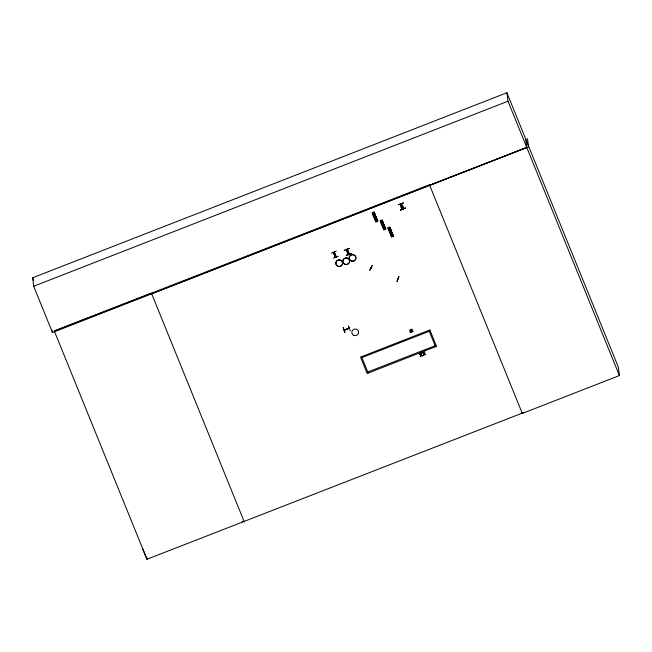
<?xml version="1.0" encoding="UTF-8"?>
<svg xmlns="http://www.w3.org/2000/svg" width="652" height="652" viewBox="0 0 652 652"><rect width="100%" height="100%" fill="white"/><g stroke="black" fill="none" stroke-linecap="round" stroke-linejoin="round"><path stroke-width="0.98" d="M390.581 231.517L390.752 230.898M401.485 206.814L401.061 207.377L401.624 207.157M403.091 206.497L402.496 206.293L403.001 206.138M344.647 329.773L344.778 330.165L348.787 328.478M349.276 328.054L344.419 330.303L344.297 329.904M419.269 354.093C423.107 356.261 417.973 353.979 419.643 353.865L420.711 354.704L421.347 353.278M420.711 354.704L420.939 353.433M420.727 356.522L420.32 356.677L420.947 355.161L422.414 355.788L422.023 355.935M423.596 355.397L423.89 353.694L422.537 352.74L423.996 353.425L424.615 351.925L424.322 353.612L425.699 354.582L424.224 353.881L423.596 355.397L424.004 355.242M421.331 353.205L421.045 354.892L422.423 355.862M420.32 356.677L420.613 354.973M383.099 224.141L382.545 224.451L382.39 223.848M390.116 230.889L390.271 231.509M390.801 231.305L390.116 230.914M412.912 331.558C411.208 324.704 407.011 335.535 412.912 331.55M372.202 265.511L369.733 270.311L372.137 265.543M371.175 267.899L371.624 268.322L371.257 267.793M398.902 276.619L396.962 281.648L398.885 276.676M374.827 216.537L374.631 215.763L374.517 216.537M401.013 206.945L401.119 207.36M382.39 223.872L383.026 223.872M348.054 252.006L347.703 252.145M376.196 221.68L372.822 212.731L376.391 221.607L375.829 221.819L372.227 212.968L374.175 212.21L377.769 221.077L374.036 212.202L373.588 212.446L377.223 221.289L377.777 221.069L377.19 221.297L373.849 212.34M376.416 221.59L372.357 212.878L375.862 221.81L377.638 221.085L374.028 212.25M380.711 220.686L384.435 229.537L383.873 229.757L380.255 220.898L382.202 220.148L381.624 220.376L385.25 229.227M385.577 229.096L382.178 220.164L385.797 229.015L381.746 220.311M383.849 229.757L385.764 229.023M392.17 236.57L391.583 236.798L387.981 227.939L389.798 227.181L393.18 236.187M391.819 236.709L388.437 227.727L391.95 236.66M393.417 236.073L389.472 227.336L392.977 236.268L389.798 227.206L393.506 236.065L391.575 236.798L388.111 227.833L391.836 236.7L393.262 236.081M142.886 549.351L146.977 559.245L524.053 412.431M333.319 252.528L335.324 257.426M333.522 252.446L335.511 257.353M372.251 212.959L372.814 212.739L372.357 212.894M373.612 212.438L374.166 212.218L373.718 212.373M375.845 221.819L376.375 221.615L372.683 212.756M380.279 220.898L380.589 220.775M388.551 227.727L387.989 227.939M389.594 227.32L389.929 227.198M343.213 327.769L344.957 332.773L343.27 327.679M348.486 254.419L346.514 249.439L348.461 254.353M371.265 267.939L371.648 268.135M397.671 279.178L397.247 278.974M525.675 138.86L526.775 147.466L52.462 332.512L33.684 286.252L32.6 277.801L506.906 92.755L618.308 367.019L619.4 375.56L522.228 413.466L522.016 412.936M33.684 286.252L507.989 101.207L506.906 92.755M151.663 293.734L526.767 147.401M372.968 214.386L374.655 213.726M403.376 202.805L398.315 204.761L403.449 202.984M373.327 215.282L375.014 214.63M373.661 216.081L375.34 215.429M374.02 216.986L375.707 216.325M400.442 209.993L405.503 208.021M400.532 210.205L405.471 207.964L400.515 210.18M375.715 220.759L377.141 220.205M375.585 220.841L377.272 220.18M380.752 221.721L382.439 221.069M380.996 222.324L382.675 221.664M381.355 223.22L383.042 222.568M382.048 224.916L383.735 224.264M383.612 228.779L385.299 228.118M383.979 229.675L385.528 229.039M390.165 228.11L388.478 228.738M388.722 229.365L390.409 228.705M389.089 230.262L390.776 229.61M336.302 251.077L331.322 253.204M389.774 231.957L391.461 231.305M334.998 254.484L334.517 254.712L335.218 254.834M333.327 258.135L338.404 256.252M391.339 235.82L393.026 235.16M409.79 330.254L411.942 329.415M436.514 346.302L367.166 373.466L360.532 357.117L429.88 329.953M54.271 330.898L151.443 293.204L244.296 521.902M429.66 185.282L528.552 146.92L527.476 138.542M350.311 330.727L348.339 325.739M344.28 250.36L349.342 248.363L344.264 250.303M348.005 251.574L347.443 251.794M346.22 255.217L351.289 253.278M346.334 255.543L351.404 253.612M401.493 203.831L403.498 208.73M334.411 252.104L336.416 257.002M383.979 229.691L380.377 220.792L384.093 229.667M392.039 236.603L388.437 227.727M347.1 249.211L349.113 254.174L347.1 249.284M347.353 249.178L349.317 254.093M242.096 521.787L244.084 521.364M348.926 328.575L348.804 328.184M397.402 278.779L397.769 278.999M334.696 255.095L335.201 254.94L334.712 255.03M371.053 267.964L371.575 268.298M425.691 354.509L424.322 353.612M422.04 356.008L420.947 355.161M422.92 352.585L423.987 353.351M419.652 353.938L420.703 354.631M507.989 101.207L619.4 375.56M522.301 413.441L429.448 184.744L54.344 331.086L146.977 559.245L146.741 557.378M401.306 203.905L403.295 208.803M401.233 203.937L403.229 208.844M400.67 204.157L402.667 209.064M400.605 204.174L402.594 209.08M389.472 227.336L393.083 236.203M429.896 330.059L436.53 346.408M381.746 220.294L385.43 229.154M373.718 212.356L377.329 221.224M377.052 221.281L376.53 221.484M334.191 252.177L336.147 257.116M335.584 257.336L333.596 252.43M32.6 277.801L33.725 280.572M435.536 346.685L428.894 330.336M435.145 345.731L367.744 372.023M429.285 331.289L361.884 357.581M368.135 372.977L361.501 356.628M349.154 328.046L344.215 329.993M52.225 330.637L52.462 332.512M410.475 330.515L410.866 331.786L412.17 331.395L411.787 330.124L410.475 330.515M400.418 204.247L402.382 209.17L400.418 204.247M346.277 249.594L348.201 254.533L346.277 249.594M374.403 213.098L372.724 213.791L374.411 213.131M383.368 223.334L381.681 224.019L383.368 223.334M391.094 230.376L389.415 231.061L391.094 230.376M353.873 335.381A3.399 3.301 -7.3 0 0 358.6 331.941A3.399 3.301 -7.3 0 0 353.213 329.7A3.399 3.301 -7.3 0 0 353.873 335.381M344.884 264.264A3.374 3.284 -7.3 0 0 349.578 260.849A3.366 3.276 -7.3 0 0 344.215 258.567A3.366 3.276 -7.3 0 0 344.875 264.207A3.366 3.276 -7.3 0 0 349.57 260.8A3.374 3.284 -7.3 0 0 344.223 258.616A3.374 3.284 -7.3 0 0 344.884 264.264M337.858 266.228A3.374 3.284 -7.3 0 0 342.553 262.813A3.374 3.284 -7.3 0 0 337.198 260.58A3.374 3.284 -7.3 0 0 337.858 266.228A3.366 3.276 -7.3 0 0 342.544 262.756A3.366 3.276 -7.3 0 0 337.19 260.531A3.366 3.276 -7.3 0 0 337.85 266.171M351.192 260.963A3.366 3.276 -7.3 0 0 355.878 257.556A3.374 3.284 -7.3 0 0 350.523 255.323A3.374 3.284 -7.3 0 0 351.192 260.971A3.374 3.284 -7.3 0 0 355.886 257.556A3.366 3.276 -7.3 0 0 350.531 255.331A3.366 3.276 -7.3 0 0 351.192 260.963"/></g></svg>
